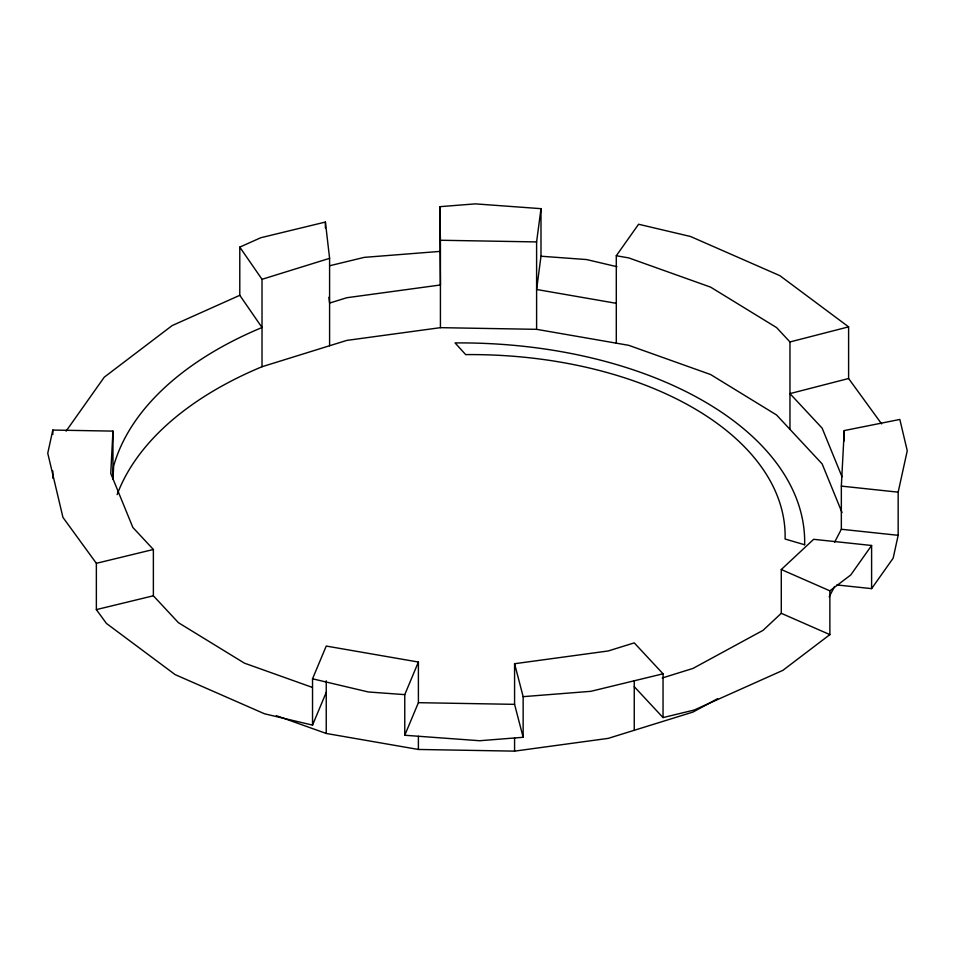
<?xml version="1.0" encoding="UTF-8"?>
<svg xmlns="http://www.w3.org/2000/svg" width="955" height="955" viewBox="0 0 955 955"><rect width="100%" height="100%" fill="white"/><g stroke="black" fill="none" stroke-linecap="round" stroke-linejoin="round"><path stroke-width="1.43" d="M326.24 692.363L312.536 725.108L264.487 713.779L175.135 674.612L106.399 623.412L96.36 609.612L96.36 563.319L62.946 517.395L47.75 453.219L52.823 430.06L112.965 431.111L110.756 473.394L132.852 527.458L153.373 549.483L153.373 595.789L178.43 622.696L244.396 663.14L312.369 687.409M834.586 542.237L841.343 529.261L841.343 486.107L844.244 430.574L899.837 419.448L907.25 450.748L898.166 492.159L898.166 535.313L893.164 558.162L871.605 588.638L836.831 584.938M842.035 512.584L822.148 463.915L776.57 414.983L710.604 374.539L628.76 345.328L536.603 329.332L536.603 241.925L540.996 208.668L475.351 203.869L439.742 206.686L440.422 284.972L346.772 297.733L329.594 303.069L328.926 297.256M540.996 208.668L540.996 256.226L536.603 289.484L616.297 303.32M312.536 725.108L312.536 678.802L326.24 646.058L418.397 662.042L418.397 702.677L404.765 735.255L479.649 740.734L523.149 737.296L523.149 696.661L514.578 663.725L608.228 650.964L634.251 642.882L663.045 673.8L663.045 717.587L694.237 710.019L782.897 670.338L829.871 634.621L829.871 590.835L850.75 574.97L871.605 545.484L813.648 539.312L781.286 569.526L781.286 613.313L763.045 630.348L692.984 668.428L662.221 677.99M404.765 735.255L404.765 694.631L418.397 662.042M829.179 596.875L834.586 586.489M66.074 431.159L104.25 377.189L172.103 325.607L239.789 295.31L239.789 247.118L260.763 237.735L325.392 222.061L329.594 258.339L329.594 345.746M616.297 343.155L616.297 255.749L638.585 224.246L690.513 236.494L779.865 275.661L848.601 326.861L848.601 378.514L881.62 423.901M717.635 698.654L692.984 712.06L608.228 738.37L514.578 751.131L418.397 749.46L326.24 733.464L276.293 715.641M239.789 247.118L262.016 279.314L329.594 258.339M117.131 494.642A368.606 212.81 0 0 1 262.016 366.732L346.772 340.41L440.422 327.661L536.603 329.332M616.297 255.749L628.76 257.91L710.604 287.133L776.57 327.577L789.964 341.95L848.601 326.861M848.601 378.514L789.964 393.615L822.148 428.162L842.035 476.832M329.702 265.741L364.201 257.373L439.742 251.416M96.36 563.319L153.373 549.483M96.36 609.612L153.373 595.789M663.045 673.8L590.799 691.325L523.149 696.661M439.742 206.686L440.422 240.254L536.603 241.925M418.397 702.677L514.578 704.348L523.149 737.296M540.996 256.226L586.657 259.569L616.954 266.708M404.765 694.631L368.344 691.969L312.536 678.802M841.343 486.107L898.166 492.159M841.343 529.261L898.166 535.313M781.286 569.526L829.871 590.835M781.286 613.313L829.871 634.621M634.251 686.669L663.045 717.587M239.789 295.31L262.016 327.517A368.606 212.81 0 0 0 113.657 466.052L112.965 479.303L112.965 431.111M871.605 545.484L871.605 588.638M844.244 430.574L844.244 440.912M789.964 341.95L789.964 429.368M634.251 680.831L634.251 730.3M514.578 663.725L514.578 704.348M514.578 737.976L514.578 751.131M440.422 240.254L440.422 327.661M418.397 736.305L418.397 749.46M326.24 680.784L326.24 733.464M325.392 222.061L325.392 228.018M262.016 279.314L262.016 366.732M52.823 430.06L52.823 434.441M52.823 470.958L52.823 478.264M804.635 544.756L785.094 539.026A314.47 181.557 0 0 0 465.658 354.603L455.069 342.929A344.492 198.891 0 0 1 804.635 544.756"/></g></svg>
